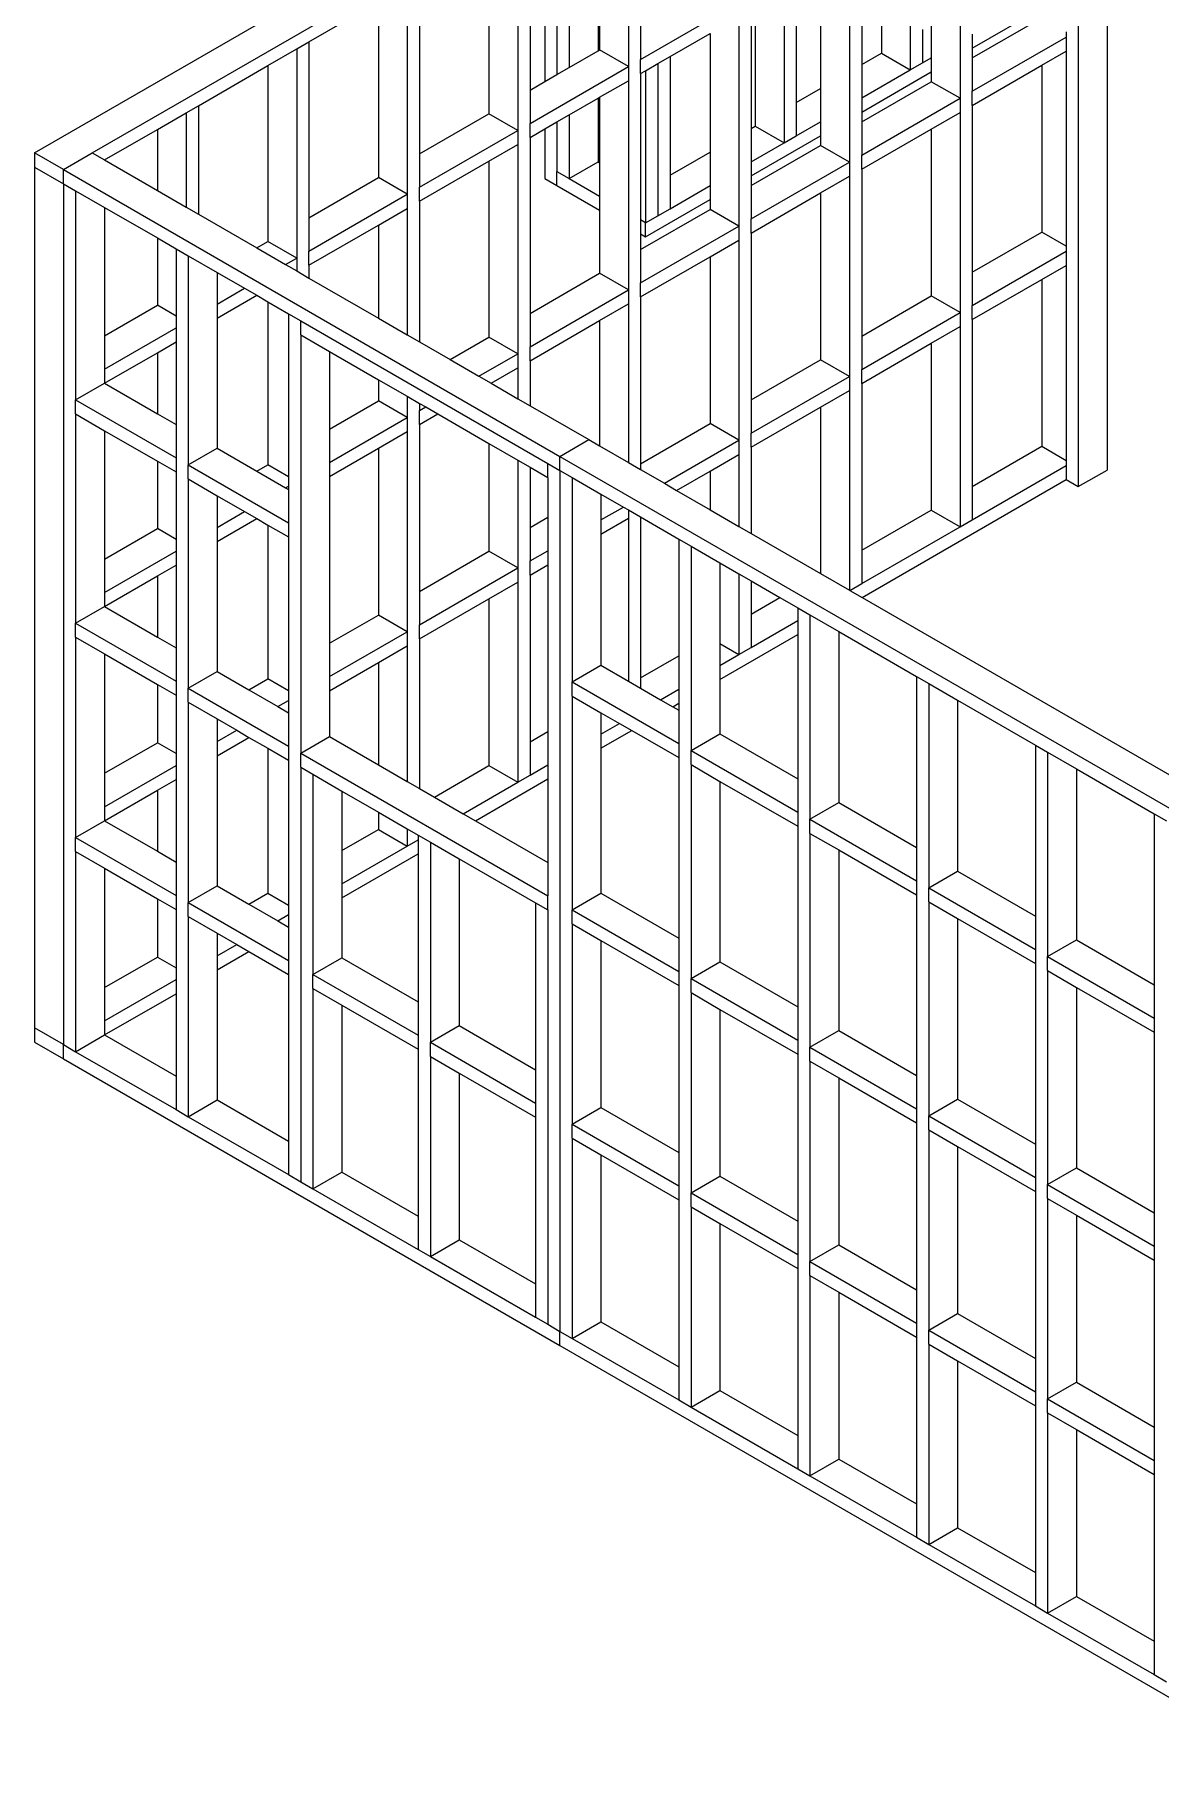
# Model space of a CAD drawing. Header units: millimetres. Extents: x 19458 to 19801, y 4351 to 4752.
# Drawn here: x 19600.685 to 19603.167, y 4518.735 to 4522.548 of the extents above; entities that cross this region are included whole.
import ezdxf

# ---------------------------------------------------------------- set-up
doc = ezdxf.new("R2010")
doc.units = ezdxf.units.MM

# ---------------------------------------------------------------- blocks, each defined once
blk = doc.blocks.new('ISO GENERAL')
at = {"color": 250}
for p, q in [((-5.029, -0.3246), (-2.882, 0.9149)), ((-2.8552, 0.8683), (-2.8552, -1.0602)), ((-3.8471, 0.3267), (-3.8471, -0.1344)), ((-4.0045, 0.2358), (-4.0045, -0.1518)), ((-3.1159, 0.2567), (-3.1159, -0.2043)), ((-4.0639, 0.2015), (-4.0639, -0.1861)), ((-4.0314, 0.2203), (-4.0314, -0.1673)), ((-3.2256, 0.1934), (-3.2256, -0.1417)), ((-4.0908, 0.186), (-4.0908, -0.2751)), ((-3.2893, 0.1566), (-3.2893, -0.105)), ((-4.1544, 0.1492), (-4.1544, -0.2384)), ((-3.3596, 0.116), (-3.3596, -0.345)), ((-3.3327, 0.1315), (-3.3327, -0.1301)), ((-3.4232, 0.0793), (-3.4232, -0.1823)), ((-2.7915, 0.0779), (-2.7915, -1.0235)), ((-4.3345, 0.0453), (-4.3345, -0.4158)), ((-4.3077, 0.0608), (-4.3077, -0.3268)), ((-3.9776, 0.06), (-3.9776, -0.1363)), ((-3.477, 0.0482), (-3.477, -0.2134)), ((-4.5514, -0.0799), (-4.3982, 0.0085)), ((-4.3982, 0.0085), (-4.3982, -0.3791)), ((-3.914, 0.0233), (-3.914, -0.0995)), ((-3.9107, 0.0214), (-3.9107, -0.0976)), ((-3.8202, -0.1189), (-3.6033, 0.0063)), ((-3.5039, 0.0327), (-3.5039, -0.3024)), ((-5.1562, -0.3246), (-4.6427, -0.0282)), ((-3.6033, -0.0247), (-3.6033, -0.4858)), ((-3.5765, -0.0092), (-3.5765, -0.2708)), ((-3.5675, -0.004), (-3.5675, -0.2656)), ((-3.089, -0.0939), (-2.9358, -0.0054)), ((-3.089, -0.1153), (-2.9358, -0.0269)), ((-3.8202, -0.0454), (-3.8202, -0.1189)), ((-3.7552, -0.1124), (-3.667, -0.0614)), ((-3.667, -0.0614), (-3.667, -0.323)), ((-3.1988, -0.0527), (-3.1988, -0.1262)), ((-3.1795, -0.0416), (-3.1795, -0.1151)), ((-3.089, -0.0628), (-3.089, -0.0939)), ((-3.089, -0.1888), (-2.882, -0.0693)), ((-2.882, -0.0579), (-2.882, -0.0693)), ((-2.882, -0.0693), (-2.882, -0.1003)), ((-4.6419, -0.1322), (-4.5783, -0.0955)), ((-4.5783, -0.0955), (-4.5514, -0.0799)), ((-4.5783, -0.0955), (-4.5783, -0.5565)), ((-4.5514, -0.0799), (-4.5514, -0.4675)), ((-3.9776, -0.1363), (-3.914, -0.0995)), ((-3.914, -0.0995), (-3.9107, -0.0976)), ((-3.8471, -0.1344), (-3.9107, -0.0976)), ((-3.7821, -0.1279), (-3.7552, -0.1124)), ((-3.7552, -0.1124), (-3.7552, -0.374)), ((-3.3327, -0.1301), (-3.2893, -0.105)), ((-3.2893, -0.105), (-3.2256, -0.1417)), ((-3.089, -0.0939), (-3.089, -0.1153)), ((-2.9358, -0.1314), (-2.882, -0.1003)), ((-2.882, -0.1003), (-2.882, -0.5301)), ((-4.7951, -0.2207), (-4.6419, -0.1322)), ((-4.6419, -0.1322), (-4.6419, -0.5198)), ((-4.0639, -0.2596), (-3.8471, -0.1344)), ((-4.0314, -0.1673), (-4.0045, -0.1518)), ((-4.0045, -0.1518), (-3.9776, -0.1363)), ((-3.8471, -0.1344), (-3.8471, -0.1654)), ((-3.8202, -0.1499), (-3.8202, -0.1189)), ((-3.8202, -0.1499), (-3.809, -0.1434)), ((-3.8202, -0.1499), (-3.8202, -0.472)), ((-3.809, -0.1434), (-3.7821, -0.1279)), ((-3.809, -0.1434), (-3.809, -0.4785)), ((-3.7821, -0.1279), (-3.7821, -0.463)), ((-3.3327, -0.1301), (-3.3327, -0.2035)), ((-3.3327, -0.2035), (-3.2256, -0.1417)), ((-3.3327, -0.2346), (-3.1795, -0.1461)), ((-3.2256, -0.1417), (-3.1988, -0.1262)), ((-3.1988, -0.1262), (-3.1795, -0.1151)), ((-3.1795, -0.1151), (-3.1795, -0.1461)), ((-3.1795, -0.1461), (-3.1795, -0.1676)), ((-3.089, -0.1153), (-3.089, -0.1888)), ((-3.089, -0.2198), (-2.9358, -0.1314)), ((-2.9358, -0.1314), (-2.9358, -0.499)), ((-4.0639, -0.1861), (-4.0314, -0.1673)), ((-4.0639, -0.1861), (-4.0639, -0.2596)), ((-3.9107, -0.2021), (-3.8471, -0.1654)), ((-3.8471, -0.1654), (-3.8471, -0.6265)), ((-3.477, -0.2134), (-3.4232, -0.1823)), ((-3.4232, -0.1823), (-3.4232, -0.2558)), ((-3.3327, -0.256), (-3.1795, -0.1676)), ((-3.1159, -0.2043), (-3.1795, -0.1676)), ((-3.089, -0.2198), (-3.089, -0.1888)), ((-4.822, -0.2362), (-4.7951, -0.2207)), ((-4.7951, -0.2207), (-4.7951, -0.4596)), ((-3.9776, -0.2408), (-3.914, -0.204)), ((-3.914, -0.204), (-3.9107, -0.2021)), ((-3.914, -0.204), (-3.914, -0.3444)), ((-3.9107, -0.2021), (-3.9107, -0.3463)), ((-3.477, -0.2134), (-3.477, -0.2868)), ((-3.3327, -0.2035), (-3.3327, -0.2346)), ((-3.3327, -0.3295), (-3.1159, -0.2043)), ((-3.1159, -0.2043), (-3.1159, -0.2354)), ((-3.089, -0.2198), (-3.089, -0.5875)), ((-4.8856, -0.2729), (-4.822, -0.2362)), ((-4.822, -0.2362), (-4.822, -0.4441)), ((-4.3077, -0.3268), (-4.1544, -0.2384)), ((-4.0908, -0.2751), (-4.1544, -0.2384)), ((-4.0639, -0.2906), (-4.0639, -0.2596)), ((-4.0314, -0.2718), (-4.0045, -0.2563)), ((-4.0045, -0.2563), (-3.9776, -0.2408)), ((-4.0045, -0.2563), (-4.0045, -0.3656)), ((-3.9776, -0.2408), (-3.9776, -0.3811)), ((-3.5765, -0.2708), (-3.5675, -0.2656)), ((-3.5675, -0.2656), (-3.5039, -0.3024)), ((-3.477, -0.2868), (-3.4232, -0.2558)), ((-3.4232, -0.2558), (-3.4232, -0.2868)), ((-3.3327, -0.2346), (-3.3327, -0.256)), ((-3.3327, -0.256), (-3.3327, -0.3295)), ((-3.1795, -0.2721), (-3.1159, -0.2354)), ((-3.1159, -0.2354), (-3.1159, -0.6765)), ((-5.0021, -0.3402), (-4.8856, -0.2729)), ((-4.8856, -0.2729), (-4.8856, -0.4074)), ((-4.3077, -0.4003), (-4.0908, -0.2751)), ((-4.0908, -0.2751), (-4.0908, -0.3061)), ((-4.0639, -0.2906), (-4.0314, -0.2718)), ((-4.0639, -0.2906), (-4.0639, -0.6782)), ((-4.0314, -0.2718), (-4.0314, -0.3811)), ((-3.5765, -0.2708), (-3.5765, -0.3443)), ((-3.5765, -0.3753), (-3.4232, -0.2868)), ((-3.5765, -0.3443), (-3.5039, -0.3024)), ((-3.5039, -0.3024), (-3.477, -0.2868)), ((-3.4232, -0.2868), (-3.4232, -0.3083)), ((-3.3327, -0.3606), (-3.1795, -0.2721)), ((-3.1795, -0.2721), (-3.1795, -0.6398)), ((-5.0926, -0.3614), (-5.1562, -0.3246)), ((-5.1562, -0.3246), (-5.1562, -0.3557)), ((-5.0926, -0.3614), (-5.029, -0.3246)), ((-5.029, -0.3246), (-5.0021, -0.3402)), ((-5.0021, -0.3402), (-4.8856, -0.4074)), ((-4.3077, -0.3268), (-4.3077, -0.4003)), ((-4.3077, -0.4313), (-4.1544, -0.3429)), ((-4.1544, -0.3429), (-4.0908, -0.3061)), ((-4.1544, -0.3429), (-4.1544, -0.7305)), ((-4.0908, -0.3061), (-4.0908, -0.7672)), ((-3.7552, -0.374), (-3.667, -0.323)), ((-3.667, -0.323), (-3.667, -0.3965)), ((-3.5765, -0.3968), (-3.4232, -0.3083)), ((-3.3596, -0.345), (-3.4232, -0.3083)), ((-3.3327, -0.3606), (-3.3327, -0.3295)), ((-5.1562, -0.3557), (-5.0926, -0.3924)), ((-5.1562, -0.3557), (-5.1562, -2.2532)), ((-5.0926, -0.3924), (-5.0926, -0.3614)), ((-5.0926, -0.3614), (-3.998, -0.9934)), ((-4.5514, -0.4675), (-4.3982, -0.3791)), ((-4.3345, -0.4158), (-4.3982, -0.3791)), ((-4.0314, -0.3811), (-4.0045, -0.3967)), ((-4.0045, -0.3656), (-3.9776, -0.3811)), ((-4.0045, -0.3967), (-4.0045, -0.3656)), ((-3.9776, -0.3811), (-3.914, -0.3444)), ((-3.9776, -0.3811), (-3.9107, -0.4198)), ((-3.914, -0.3444), (-3.9107, -0.3463)), ((-3.9107, -0.3463), (-3.9107, -0.4198)), ((-3.7552, -0.374), (-3.7552, -0.4475)), ((-3.5765, -0.3443), (-3.5765, -0.3753)), ((-3.5765, -0.4702), (-3.3596, -0.345)), ((-3.5765, -0.3753), (-3.5765, -0.3968)), ((-3.4232, -0.4128), (-3.3596, -0.3761)), ((-3.3596, -0.345), (-3.3596, -0.3761)), ((-3.3596, -0.3761), (-3.3596, -0.8172)), ((-3.3327, -0.3606), (-3.3327, -0.7282)), ((-5.0926, -0.3924), (-5.0926, -2.2899)), ((-5.0926, -0.3924), (-5.0657, -0.4079)), ((-5.0657, -0.4079), (-5.0657, -0.869)), ((-5.0657, -0.4079), (-5.0021, -0.4447)), ((-4.8856, -0.4074), (-4.822, -0.4441)), ((-4.5514, -0.541), (-4.3345, -0.4158)), ((-4.3345, -0.4158), (-4.3345, -0.4468)), ((-4.3077, -0.4313), (-4.3077, -0.4003)), ((-4.0045, -0.3967), (-3.9107, -0.4508)), ((-3.7552, -0.4475), (-3.667, -0.3965)), ((-3.667, -0.3965), (-3.667, -0.4275)), ((-3.5765, -0.3968), (-3.5765, -0.4702)), ((-3.5765, -0.5013), (-3.4232, -0.4128)), ((-3.4232, -0.4128), (-3.4232, -0.7805)), ((-5.0021, -0.4447), (-5.0021, -0.7277)), ((-5.0021, -0.4447), (-4.8856, -0.5119)), ((-4.822, -0.4441), (-4.7951, -0.4596)), ((-4.3982, -0.4836), (-4.3345, -0.4468)), ((-4.3345, -0.4468), (-4.3345, -0.7256)), ((-4.3077, -0.4313), (-4.3077, -0.7411)), ((-3.9107, -0.4198), (-3.9107, -0.4508)), ((-3.9107, -0.4508), (-3.9107, -0.5897)), ((-3.8202, -0.5375), (-3.667, -0.449)), ((-3.809, -0.5095), (-3.667, -0.4275)), ((-3.7821, -0.463), (-3.7552, -0.4475)), ((-3.667, -0.4275), (-3.667, -0.449)), ((-3.6033, -0.4858), (-3.667, -0.449)), ((-4.7951, -0.4596), (-4.6664, -0.534)), ((-4.5514, -0.4675), (-4.5514, -0.541)), ((-4.5514, -0.572), (-4.3982, -0.4836)), ((-4.3982, -0.4836), (-4.3982, -0.6888)), ((-3.809, -0.4785), (-3.8202, -0.472)), ((-3.8202, -0.472), (-3.8202, -0.5031)), ((-3.8202, -0.611), (-3.6033, -0.4858)), ((-3.809, -0.4785), (-3.7821, -0.463)), ((-3.809, -0.5095), (-3.809, -0.4785)), ((-3.6033, -0.4858), (-3.6033, -0.5168)), ((-3.5765, -0.5013), (-3.5765, -0.4702)), ((-4.8856, -0.5119), (-4.8856, -0.6605)), ((-4.8856, -0.5119), (-4.8444, -0.5357)), ((-4.6664, -0.534), (-4.6419, -0.5198)), ((-4.5783, -0.5565), (-4.6419, -0.5198)), ((-3.8202, -0.5031), (-3.809, -0.5095)), ((-3.8202, -0.5031), (-3.8202, -0.5375)), ((-3.667, -0.5535), (-3.6033, -0.5168)), ((-3.6033, -0.5168), (-3.6033, -0.9579)), ((-3.5765, -0.5013), (-3.5765, -0.8689)), ((-3.089, -0.5875), (-2.9358, -0.499)), ((-2.882, -0.5301), (-2.9358, -0.499)), ((-2.882, -0.5301), (-2.882, -0.5415)), ((-4.8444, -0.5357), (-4.8175, -0.5512)), ((-4.8444, -0.5357), (-4.8444, -0.6843)), ((-4.8175, -0.5512), (-4.8175, -1.0123)), ((-4.8175, -0.5512), (-4.7539, -0.588)), ((-4.6664, -0.534), (-4.6028, -0.5707)), ((-4.6028, -0.5707), (-4.5783, -0.5565)), ((-4.6028, -0.5707), (-4.5783, -0.5848)), ((-4.5783, -0.5565), (-4.5783, -0.5848)), ((-4.5514, -0.572), (-4.5514, -0.541)), ((-3.8202, -0.5375), (-3.8202, -0.611)), ((-3.8202, -0.642), (-3.667, -0.5535)), ((-3.667, -0.5535), (-3.667, -0.9212)), ((-3.089, -0.661), (-2.882, -0.5415)), ((-2.882, -0.5415), (-2.882, -0.5725)), ((-4.7539, -0.588), (-4.7539, -0.6579)), ((-4.7539, -0.588), (-4.6933, -0.6229)), ((-4.5783, -0.5848), (-4.5514, -0.6004)), ((-4.5514, -0.572), (-4.5514, -0.6004)), ((-4.5514, -0.6004), (-4.3982, -0.6888)), ((-4.0639, -0.6782), (-3.9107, -0.5897)), ((-3.8471, -0.6265), (-3.9107, -0.5897)), ((-3.089, -0.5875), (-3.089, -0.661)), ((-3.089, -0.692), (-2.9358, -0.6036)), ((-2.9358, -0.6036), (-2.882, -0.5725)), ((-2.9358, -0.6036), (-2.9358, -0.9712)), ((-2.882, -0.5725), (-2.882, -1.0023)), ((-4.7539, -0.6579), (-4.6933, -0.6229)), ((-4.7539, -0.689), (-4.6664, -0.6385)), ((-4.6933, -0.6229), (-4.6664, -0.6385)), ((-4.6664, -0.6385), (-4.6419, -0.6526)), ((-4.0639, -0.7517), (-3.8471, -0.6265)), ((-3.8471, -0.6265), (-3.8471, -0.6575)), ((-3.8202, -0.642), (-3.8202, -0.611)), ((-3.8202, -0.642), (-3.8202, -1.0097)), ((-3.3327, -0.7282), (-3.1795, -0.6398)), ((-3.1159, -0.6765), (-3.1795, -0.6398)), ((-5.0021, -0.7277), (-4.8856, -0.6605)), ((-4.8444, -0.6843), (-4.8856, -0.6605)), ((-4.8444, -0.6843), (-4.8444, -0.7102)), ((-4.7539, -0.6579), (-4.7539, -0.689)), ((-4.6419, -0.6526), (-4.6419, -1.0119)), ((-4.6419, -0.6526), (-4.5962, -0.679)), ((-4.5962, -0.679), (-4.5693, -0.6945)), ((-4.5962, -0.679), (-4.5962, -1.0383)), ((-4.0639, -0.6782), (-4.0639, -0.7517)), ((-3.9107, -0.6943), (-3.8471, -0.6575)), ((-3.8471, -0.6575), (-3.8471, -1.007)), ((-3.3327, -0.8017), (-3.1159, -0.6765)), ((-3.1159, -0.6765), (-3.1159, -0.7075)), ((-3.089, -0.692), (-3.089, -0.661)), ((-5.0021, -0.8012), (-4.8444, -0.7102)), ((-4.8444, -0.7102), (-4.8444, -0.7412)), ((-4.7539, -0.689), (-4.7539, -0.9756)), ((-4.5693, -0.6945), (-4.0249, -1.0089)), ((-4.5693, -0.7255), (-4.5693, -0.6945)), ((-4.3982, -0.6888), (-4.3345, -0.7256)), ((-4.0639, -0.7827), (-3.9107, -0.6943)), ((-3.9107, -0.6943), (-3.9107, -0.9703)), ((-3.1795, -0.7443), (-3.1159, -0.7075)), ((-3.1159, -0.7075), (-3.1159, -1.1487)), ((-3.089, -0.692), (-3.089, -1.0597)), ((-5.0021, -0.7277), (-5.0021, -0.8012)), ((-4.8856, -0.765), (-4.8444, -0.7412)), ((-4.8444, -0.7412), (-4.8444, -0.9233)), ((-4.5693, -0.7255), (-4.5693, -1.6477)), ((-4.5693, -0.7255), (-4.5057, -0.7623)), ((-4.5057, -0.7623), (-4.5057, -0.9333)), ((-4.5057, -0.7623), (-4.3982, -0.8244)), ((-4.3345, -0.7256), (-4.3077, -0.7411)), ((-4.3077, -0.7411), (-4.2402, -0.78)), ((-4.2402, -0.78), (-4.1544, -0.7305)), ((-4.0908, -0.7672), (-4.1544, -0.7305)), ((-4.0639, -0.7827), (-4.0639, -0.7517)), ((-3.3327, -0.7282), (-3.3327, -0.8017)), ((-3.3327, -0.8327), (-3.1795, -0.7443)), ((-3.1795, -0.7443), (-3.1795, -1.1119)), ((-5.0021, -0.8323), (-4.8856, -0.765)), ((-4.8856, -0.765), (-4.8856, -0.8995)), ((-4.2402, -0.78), (-4.1766, -0.8167)), ((-4.1766, -0.8167), (-4.0908, -0.7672)), ((-4.1497, -0.8323), (-4.0908, -0.7982)), ((-4.0908, -0.7672), (-4.0908, -0.7982)), ((-4.0908, -0.7982), (-4.0908, -0.8663)), ((-4.0639, -0.7827), (-4.0639, -0.8818)), ((-3.5765, -0.8689), (-3.4232, -0.7805)), ((-3.3596, -0.8172), (-3.4232, -0.7805)), ((-5.0657, -0.869), (-5.0021, -0.8323)), ((-5.0021, -0.8012), (-5.0021, -0.8323)), ((-5.0021, -0.8323), (-4.8856, -0.8995)), ((-4.3982, -0.8244), (-4.3982, -0.8712)), ((-4.3982, -0.8244), (-4.3345, -0.8611)), ((-4.1766, -0.8167), (-4.1497, -0.8323)), ((-4.1497, -0.8323), (-4.0908, -0.8663)), ((-3.5765, -0.9424), (-3.3596, -0.8172)), ((-3.3596, -0.8172), (-3.3596, -0.8483)), ((-3.3327, -0.8327), (-3.3327, -0.8017)), ((-3.3327, -0.8327), (-3.3327, -1.2004)), ((-5.0657, -0.9), (-5.0657, -0.869)), ((-5.0657, -0.869), (-4.8444, -0.9968)), ((-4.5057, -0.9333), (-4.3982, -0.8712)), ((-4.3345, -0.9079), (-4.3982, -0.8712)), ((-4.3345, -0.8611), (-4.3345, -0.9079)), ((-4.3345, -0.8611), (-4.3077, -0.8766)), ((-4.3077, -0.8766), (-4.3077, -0.8924)), ((-4.3077, -0.8766), (-4.294, -0.8845)), ((-4.0908, -0.8663), (-4.0639, -0.8818)), ((-3.5765, -0.8689), (-3.5765, -0.9424)), ((-3.4232, -0.885), (-3.3596, -0.8483)), ((-3.3596, -0.8483), (-3.3596, -1.2884)), ((-5.0657, -0.9), (-5.0021, -0.9368)), ((-5.0657, -0.9), (-5.0657, -1.3611)), ((-4.8856, -0.8995), (-4.8444, -0.9233)), ((-4.5057, -1.0067), (-4.3345, -0.9079)), ((-4.3345, -0.9079), (-4.3345, -0.9389)), ((-4.3077, -0.8924), (-4.294, -0.8845)), ((-4.3077, -0.9234), (-4.3077, -0.8924)), ((-4.3077, -0.9234), (-4.2671, -0.9)), ((-4.294, -0.8845), (-4.2671, -0.9)), ((-4.2671, -0.9), (-4.1544, -0.9651)), ((-4.0639, -0.8818), (-3.9343, -0.9566)), ((-3.5765, -0.9735), (-3.4232, -0.885)), ((-3.4232, -0.885), (-3.4232, -1.2517)), ((-5.0021, -0.9368), (-5.0021, -1.2198)), ((-5.0021, -0.9368), (-4.8856, -1.004)), ((-4.8444, -0.9233), (-4.8444, -0.9968)), ((-4.5057, -0.9333), (-4.5057, -1.0067)), ((-4.3982, -0.9757), (-4.3345, -0.9389)), ((-4.3345, -0.9389), (-4.3345, -1.3801)), ((-4.3077, -0.9234), (-4.3077, -1.2911)), ((-3.8202, -1.0097), (-3.667, -0.9212)), ((-3.6033, -0.9579), (-3.667, -0.9212)), ((-3.5765, -0.9735), (-3.5765, -0.9424)), ((-4.8175, -1.0123), (-4.7539, -0.9756)), ((-4.7539, -0.9756), (-4.6664, -1.0261)), ((-4.5057, -1.0378), (-4.3982, -0.9757)), ((-4.3982, -0.9757), (-4.3982, -1.3434)), ((-4.1544, -0.9651), (-4.1544, -1.2026)), ((-4.1544, -0.9651), (-4.0908, -1.0018)), ((-3.998, -0.9934), (-3.9343, -0.9566)), ((-3.9343, -0.9566), (-3.9107, -0.9703)), ((-3.9107, -0.9703), (-3.8471, -1.007)), ((-3.7677, -1.0528), (-3.6033, -0.9579)), ((-3.667, -1.0257), (-3.6033, -0.989)), ((-3.6033, -0.9579), (-3.6033, -0.989)), ((-3.6033, -0.989), (-3.6033, -1.1477)), ((-3.5765, -0.9735), (-3.5765, -1.1632)), ((-3.089, -1.0597), (-2.9358, -0.9712)), ((-2.9358, -0.9712), (-2.882, -1.0023)), ((-4.8856, -1.004), (-4.8856, -1.1526)), ((-4.8856, -1.004), (-4.8444, -1.0278)), ((-4.8444, -0.9968), (-4.8444, -1.0278)), ((-4.8444, -1.0278), (-4.8444, -1.1764)), ((-4.8175, -1.0433), (-4.8175, -1.0123)), ((-4.8175, -1.0123), (-4.5962, -1.1401)), ((-4.6664, -1.0261), (-4.6419, -1.0119)), ((-4.6664, -1.0261), (-4.6028, -1.0628)), ((-4.5962, -1.0383), (-4.6419, -1.0119)), ((-4.5057, -1.0067), (-4.5057, -1.0378)), ((-4.0908, -1.0018), (-4.0639, -1.0173)), ((-4.0908, -1.0018), (-4.0908, -1.2394)), ((-4.0639, -1.0173), (-4.0249, -1.0399)), ((-4.0639, -1.0173), (-4.0639, -1.1504)), ((-4.0249, -1.0089), (-3.998, -1.0244)), ((-4.0249, -1.0399), (-4.0249, -1.0089)), ((-3.998, -1.0244), (-3.998, -0.9934)), ((-3.998, -0.9934), (-2.3985, -1.9168)), ((-3.998, -1.0244), (-3.998, -2.9219)), ((-3.998, -1.0244), (-3.9711, -1.0399)), ((-3.8471, -1.007), (-3.8202, -1.0225)), ((-3.8202, -1.0097), (-3.8202, -1.0225)), ((-3.8202, -1.0225), (-3.7677, -1.0528)), ((-3.7408, -1.0683), (-3.667, -1.0257)), ((-3.667, -1.0257), (-3.667, -1.111)), ((-3.089, -1.1332), (-2.882, -1.0137)), ((-2.882, -1.0023), (-2.882, -1.0137)), ((-2.882, -1.0137), (-2.882, -1.0447)), ((-2.8552, -1.0602), (-2.7915, -1.0235)), ((-4.8175, -1.0433), (-4.7539, -1.0801)), ((-4.8175, -1.0433), (-4.8175, -1.5044)), ((-4.6028, -1.0628), (-4.5962, -1.059)), ((-4.6028, -1.0628), (-4.5962, -1.0666)), ((-4.5962, -1.0383), (-4.5962, -1.059)), ((-4.5962, -1.059), (-4.5962, -1.0666)), ((-4.5962, -1.0666), (-4.5962, -1.1401)), ((-4.5057, -1.0378), (-4.5057, -1.4054)), ((-4.0249, -1.0399), (-4.0249, -1.1278)), ((-3.9711, -1.0399), (-3.9075, -1.0766)), ((-3.9711, -1.0399), (-3.9711, -1.4906)), ((-3.7677, -1.0528), (-3.7408, -1.0683)), ((-3.3319, -1.3044), (-2.882, -1.0447)), ((-3.089, -1.0597), (-3.089, -1.1332)), ((-2.882, -1.0447), (-2.8552, -1.0602)), ((-4.7539, -1.0801), (-4.7539, -1.15)), ((-4.7539, -1.0801), (-4.6933, -1.1151)), ((-3.9075, -1.0766), (-3.9075, -1.1335)), ((-3.9075, -1.0766), (-3.8582, -1.1051)), ((-3.9075, -1.1335), (-3.8582, -1.1051)), ((-3.8582, -1.1051), (-3.8471, -1.1115)), ((-3.7408, -1.0683), (-3.667, -1.111)), ((-4.7539, -1.15), (-4.6933, -1.1151)), ((-4.7539, -1.1811), (-4.6664, -1.1306)), ((-4.6933, -1.1151), (-4.6664, -1.1306)), ((-4.6664, -1.1306), (-4.6419, -1.1447)), ((-4.5962, -1.1401), (-4.5962, -1.1711)), ((-4.0639, -1.1504), (-4.0249, -1.1278)), ((-4.0249, -1.1278), (-4.0249, -1.2013)), ((-3.9075, -1.1646), (-3.8471, -1.1297)), ((-3.9075, -1.1335), (-3.9075, -1.1646)), ((-3.8471, -1.1115), (-3.8471, -1.1297)), ((-3.8471, -1.1115), (-3.8202, -1.127)), ((-3.8471, -1.1297), (-3.8471, -1.4887)), ((-3.8202, -1.127), (-3.8202, -1.4818)), ((-3.8202, -1.127), (-3.7359, -1.1757)), ((-3.667, -1.111), (-3.6033, -1.1477)), ((-3.3327, -1.2004), (-3.1795, -1.1119)), ((-3.1795, -1.1119), (-3.1159, -1.1487)), ((-3.1159, -1.1487), (-3.089, -1.1332)), ((-5.0021, -1.2198), (-4.8856, -1.1526)), ((-4.8444, -1.1764), (-4.8856, -1.1526)), ((-4.8444, -1.1764), (-4.8444, -1.2023)), ((-4.7539, -1.15), (-4.7539, -1.1811)), ((-4.7539, -1.1811), (-4.7539, -1.4677)), ((-4.6419, -1.1447), (-4.6419, -1.4841)), ((-4.6419, -1.1447), (-4.5962, -1.1711)), ((-4.5962, -1.1711), (-4.5962, -1.5105)), ((-4.0639, -1.1504), (-4.0639, -1.2239)), ((-3.9075, -1.1646), (-3.9075, -1.4539)), ((-3.7359, -1.1757), (-3.709, -1.1912)), ((-3.7359, -1.1757), (-3.7359, -1.4332)), ((-3.6033, -1.1477), (-3.5765, -1.1632)), ((-3.5765, -1.1632), (-3.4232, -1.2517)), ((-3.3327, -1.2739), (-3.1159, -1.1487)), ((-5.0021, -1.2933), (-4.8444, -1.2023)), ((-5.0021, -1.2198), (-5.0021, -1.2933)), ((-4.8444, -1.2023), (-4.8444, -1.2333)), ((-4.3077, -1.2911), (-4.1544, -1.2026)), ((-4.0908, -1.2394), (-4.1544, -1.2026)), ((-4.0639, -1.2239), (-4.0249, -1.2013)), ((-4.0249, -1.2013), (-4.0249, -1.2323)), ((-3.709, -1.1912), (-3.6454, -1.228)), ((-3.709, -1.1912), (-3.709, -1.6419)), ((-3.3327, -1.2004), (-3.3327, -1.2739)), ((-5.0021, -1.3244), (-4.8856, -1.2571)), ((-4.8856, -1.2571), (-4.8444, -1.2333)), ((-4.8856, -1.2571), (-4.8856, -1.3916)), ((-4.8444, -1.2333), (-4.8444, -1.4154)), ((-4.3077, -1.3646), (-4.0908, -1.2394)), ((-4.0908, -1.2394), (-4.0908, -1.2704)), ((-4.0639, -1.2549), (-4.0639, -1.2239)), ((-4.0639, -1.2549), (-4.0249, -1.2323)), ((-4.0639, -1.2549), (-4.0639, -1.6226)), ((-4.0249, -1.2323), (-4.0249, -1.6)), ((-3.6454, -1.228), (-3.6454, -1.4058)), ((-3.6454, -1.228), (-3.6033, -1.2522)), ((-3.6033, -1.2522), (-3.6033, -1.4301)), ((-3.6033, -1.2522), (-3.5765, -1.2677)), ((-3.4232, -1.2517), (-3.3596, -1.2884)), ((-5.0021, -1.2933), (-5.0021, -1.3244)), ((-4.3077, -1.2911), (-4.3077, -1.3646)), ((-4.1544, -1.3071), (-4.0908, -1.2704)), ((-4.0908, -1.2704), (-4.0908, -1.7116)), ((-3.5765, -1.2677), (-3.5765, -1.3411)), ((-3.5765, -1.2677), (-3.5129, -1.3044)), ((-3.3596, -1.2884), (-3.3588, -1.2889)), ((-3.3588, -1.2889), (-3.3327, -1.2739)), ((-3.3588, -1.2889), (-3.3319, -1.3044)), ((-5.0657, -1.3611), (-5.0021, -1.3244)), ((-5.0021, -1.3244), (-4.8856, -1.3916)), ((-4.3077, -1.3956), (-4.1544, -1.3071)), ((-4.1544, -1.3071), (-4.1544, -1.6748)), ((-3.5765, -1.3411), (-3.5129, -1.3044)), ((-3.5129, -1.3044), (-3.4738, -1.327)), ((-3.4738, -1.327), (-3.4469, -1.3425)), ((-3.4738, -1.327), (-3.4738, -1.3553)), ((-3.3319, -1.3044), (-2.3349, -1.8801)), ((-5.0657, -1.3921), (-5.0657, -1.3611)), ((-5.0657, -1.3611), (-4.8444, -1.4889)), ((-4.5057, -1.4054), (-4.3982, -1.3434)), ((-4.3345, -1.3801), (-4.3982, -1.3434)), ((-4.3077, -1.3956), (-4.3077, -1.3646)), ((-3.5765, -1.3411), (-3.5765, -1.4146)), ((-3.5765, -1.4146), (-3.4738, -1.3553)), ((-3.4738, -1.3553), (-3.4738, -1.3864)), ((-3.4469, -1.3425), (-3.4469, -1.7932)), ((-3.4469, -1.3425), (-3.3833, -1.3793)), ((-5.0657, -1.3921), (-5.0021, -1.4289)), ((-5.0657, -1.3921), (-5.0657, -1.8333)), ((-4.8856, -1.3916), (-4.8444, -1.4154)), ((-4.5057, -1.4789), (-4.3345, -1.3801)), ((-4.5057, -1.4054), (-4.5057, -1.4789)), ((-4.3345, -1.3801), (-4.3345, -1.4111)), ((-4.3077, -1.3956), (-4.3077, -1.7253)), ((-3.6454, -1.4854), (-3.4738, -1.3864)), ((-3.6454, -1.4058), (-3.6033, -1.4301)), ((-3.6454, -1.4058), (-3.6454, -1.4544)), ((-3.4738, -1.3864), (-3.4738, -1.7042)), ((-3.3833, -1.3793), (-3.3833, -1.7565)), ((-3.3833, -1.3793), (-3.2117, -1.4784)), ((-5.0021, -1.4289), (-5.0021, -1.692)), ((-5.0021, -1.4289), (-4.8856, -1.4961)), ((-4.8444, -1.4154), (-4.8444, -1.4889)), ((-4.5057, -1.5099), (-4.3982, -1.4479)), ((-4.3982, -1.4479), (-4.3345, -1.4111)), ((-4.3982, -1.4479), (-4.3982, -1.673)), ((-4.3345, -1.4111), (-4.3345, -1.7098)), ((-3.8202, -1.4818), (-3.7359, -1.4332)), ((-3.7359, -1.4332), (-3.7359, -1.5067)), ((-3.6454, -1.4544), (-3.6033, -1.4301)), ((-3.6033, -1.4301), (-3.5765, -1.4146)), ((-4.8175, -1.5044), (-4.7539, -1.4677)), ((-4.7539, -1.4677), (-4.6837, -1.5082)), ((-4.6837, -1.5082), (-4.6419, -1.4841)), ((-4.5962, -1.5105), (-4.6419, -1.4841)), ((-4.5057, -1.4789), (-4.5057, -1.5099)), ((-3.9711, -1.4906), (-3.9075, -1.4539)), ((-3.9075, -1.4539), (-3.8471, -1.4887)), ((-3.8202, -1.4818), (-3.8202, -1.5043)), ((-3.6454, -1.4544), (-3.6454, -1.4854)), ((-3.6454, -1.4854), (-3.6454, -1.6052)), ((-3.2117, -1.4784), (-3.1848, -1.4939)), ((-3.2117, -1.4784), (-3.2117, -1.8556)), ((-4.8856, -1.4961), (-4.8856, -1.6248)), ((-4.8856, -1.4961), (-4.8444, -1.5199)), ((-4.8444, -1.4889), (-4.8444, -1.5199)), ((-4.8444, -1.5199), (-4.8444, -1.6486)), ((-4.8175, -1.5354), (-4.8175, -1.5044)), ((-4.8175, -1.5044), (-4.5962, -1.6322)), ((-4.6837, -1.5082), (-4.62, -1.5449)), ((-4.5962, -1.5105), (-4.5962, -1.5312)), ((-4.5057, -1.5099), (-4.5057, -1.6109)), ((-3.9711, -1.4906), (-3.7359, -1.6264)), ((-3.9711, -1.5216), (-3.9711, -1.4906)), ((-3.9711, -1.5216), (-3.9075, -1.5584)), ((-3.9711, -1.5216), (-3.9711, -1.9931)), ((-3.8471, -1.4887), (-3.8202, -1.5043)), ((-3.8202, -1.5043), (-3.776, -1.5298)), ((-3.776, -1.5298), (-3.7359, -1.5067)), ((-3.7359, -1.5067), (-3.7359, -1.5377)), ((-3.1848, -1.4939), (-3.1848, -1.9446)), ((-3.1848, -1.4939), (-3.1212, -1.5306)), ((-4.8175, -1.5354), (-4.7539, -1.5722)), ((-4.8175, -1.5354), (-4.8175, -1.9766)), ((-4.62, -1.5449), (-4.5962, -1.5312)), ((-4.62, -1.5449), (-4.5962, -1.5587)), ((-4.5962, -1.5312), (-4.5962, -1.5587)), ((-4.5962, -1.5587), (-4.5962, -1.6322)), ((-3.9075, -1.5584), (-3.9075, -1.6057)), ((-3.9075, -1.5584), (-3.8665, -1.582)), ((-3.776, -1.5298), (-3.7491, -1.5453)), ((-3.7491, -1.5453), (-3.7359, -1.5377)), ((-3.7491, -1.5453), (-3.7359, -1.5529)), ((-3.7359, -1.5377), (-3.7359, -1.5529)), ((-3.7359, -1.5529), (-3.7359, -1.6264)), ((-3.1212, -1.5306), (-3.1212, -1.9078)), ((-3.1212, -1.5306), (-2.9496, -1.6297)), ((-4.7539, -1.5722), (-4.7539, -1.6222)), ((-4.7539, -1.5722), (-4.7105, -1.5972)), ((-4.7539, -1.6222), (-4.7105, -1.5972)), ((-4.7105, -1.5972), (-4.6837, -1.6127)), ((-4.0639, -1.6226), (-4.0249, -1.6)), ((-4.0249, -1.6), (-4.0249, -1.6735)), ((-3.9075, -1.6057), (-3.8665, -1.582)), ((-3.9075, -1.6368), (-3.8396, -1.5976)), ((-3.8665, -1.582), (-3.8396, -1.5976)), ((-3.8396, -1.5976), (-3.7359, -1.6574)), ((-5.0021, -1.692), (-4.8856, -1.6248)), ((-4.8444, -1.6486), (-4.8856, -1.6248)), ((-4.7539, -1.6532), (-4.6837, -1.6127)), ((-4.7539, -1.6222), (-4.7539, -1.6532)), ((-4.6837, -1.6127), (-4.6419, -1.6368)), ((-4.6419, -1.6368), (-4.6419, -1.9563)), ((-4.6419, -1.6368), (-4.5962, -1.6632)), ((-4.5962, -1.6322), (-4.5962, -1.6632)), ((-4.5693, -1.6477), (-4.5057, -1.6109)), ((-4.5057, -1.6109), (-4.3982, -1.673)), ((-4.0639, -1.6226), (-4.0639, -1.696)), ((-3.9075, -1.6057), (-3.9075, -1.6368)), ((-3.9075, -1.6368), (-3.9075, -1.9563)), ((-3.7359, -1.6264), (-3.7359, -1.6574)), ((-3.709, -1.6419), (-3.6454, -1.6052)), ((-3.6454, -1.6052), (-3.4738, -1.7042)), ((-2.9496, -1.6297), (-2.9227, -1.6452)), ((-2.9496, -1.6297), (-2.9496, -2.0069)), ((-5.0021, -1.7655), (-4.8444, -1.6745)), ((-4.8444, -1.6486), (-4.8444, -1.6745)), ((-4.8444, -1.6745), (-4.8444, -1.7055)), ((-4.7539, -1.6532), (-4.7539, -1.9398)), ((-4.5962, -1.6632), (-4.5962, -1.9826)), ((-4.5693, -1.6477), (-4.0249, -1.962)), ((-4.5693, -1.6787), (-4.5693, -1.6477)), ((-4.3982, -1.673), (-4.3345, -1.7098)), ((-4.2748, -1.7443), (-4.1544, -1.6748)), ((-4.1544, -1.6748), (-4.0908, -1.7116)), ((-4.0639, -1.696), (-4.0249, -1.6735)), ((-4.0249, -1.6735), (-4.0249, -1.7045)), ((-3.7359, -1.6574), (-3.7359, -2.0554)), ((-3.709, -1.6419), (-3.4738, -1.7777)), ((-3.709, -1.6729), (-3.709, -1.6419)), ((-3.709, -1.6729), (-3.6454, -1.7097)), ((-3.709, -1.6729), (-3.709, -2.1444)), ((-2.9227, -1.6452), (-2.9227, -2.0959)), ((-2.9227, -1.6452), (-2.8591, -1.6819)), ((-5.0021, -1.692), (-5.0021, -1.7655)), ((-4.8856, -1.7293), (-4.8444, -1.7055)), ((-4.8444, -1.7055), (-4.8444, -1.8876)), ((-4.5693, -1.6787), (-4.5425, -1.6942)), ((-4.5693, -1.6787), (-4.5693, -2.5921)), ((-4.5425, -1.6942), (-4.5425, -2.1354)), ((-4.5425, -1.6942), (-4.4788, -1.731)), ((-4.3345, -1.7098), (-4.3077, -1.7253)), ((-4.2111, -1.781), (-4.0908, -1.7116)), ((-4.1842, -1.7965), (-4.0249, -1.7045)), ((-4.0908, -1.7116), (-4.0639, -1.696)), ((-4.0249, -1.7045), (-4.0249, -1.8886)), ((-3.6454, -1.7097), (-3.6454, -2.1077)), ((-3.6454, -1.7097), (-3.4738, -1.8088)), ((-3.4738, -1.7042), (-3.4738, -1.7777)), ((-2.8591, -1.6819), (-2.8591, -2.0592)), ((-2.8591, -1.6819), (-2.6875, -1.781)), ((-5.0021, -1.7965), (-4.8856, -1.7293)), ((-4.8856, -1.7293), (-4.8856, -1.8638)), ((-4.4788, -1.731), (-4.4788, -1.8621)), ((-4.4788, -1.731), (-4.3982, -1.7775)), ((-4.3077, -1.7253), (-4.2748, -1.7443)), ((-4.2748, -1.7443), (-4.2111, -1.781)), ((-5.0021, -1.7655), (-5.0021, -1.7965)), ((-4.3982, -1.7775), (-4.3982, -1.8155)), ((-4.3982, -1.7775), (-4.3345, -1.8143)), ((-4.2111, -1.781), (-4.1842, -1.7965)), ((-3.4738, -1.7777), (-3.4738, -1.8088)), ((-3.4469, -1.7932), (-3.3833, -1.7565)), ((-3.3833, -1.7565), (-3.2117, -1.8556)), ((-2.6875, -1.781), (-2.6606, -1.7965)), ((-2.6875, -1.781), (-2.6875, -2.1582)), ((-5.0657, -1.8333), (-5.0021, -1.7965)), ((-5.0021, -1.7965), (-4.8856, -1.8638)), ((-4.4788, -1.8621), (-4.3982, -1.8155)), ((-4.3982, -1.8155), (-4.3345, -1.8523)), ((-4.3345, -1.8143), (-4.3345, -1.8523)), ((-4.3345, -1.8143), (-4.3105, -1.8281)), ((-4.3105, -1.8281), (-4.2837, -1.8437)), ((-4.3105, -1.8281), (-4.3105, -1.8384)), ((-4.1842, -1.7965), (-4.0249, -1.8886)), ((-3.4738, -1.8088), (-3.4738, -2.2067)), ((-3.4469, -1.7932), (-3.2117, -1.9291)), ((-3.4469, -1.8243), (-3.4469, -1.7932)), ((-3.4469, -1.8243), (-3.3833, -1.861)), ((-3.4469, -1.8243), (-3.4469, -2.2957)), ((-5.0657, -1.8643), (-5.0657, -1.8333)), ((-5.0657, -1.8333), (-4.8444, -1.9611)), ((-5.0657, -1.8643), (-5.0021, -1.9011)), ((-5.0657, -1.8643), (-5.0657, -2.3055)), ((-4.8856, -1.8638), (-4.8444, -1.8876)), ((-4.4788, -1.9356), (-4.3345, -1.8523)), ((-4.4788, -1.8621), (-4.4788, -1.9356)), ((-4.3345, -1.8523), (-4.3105, -1.8384)), ((-4.3105, -1.8384), (-4.3105, -1.8695)), ((-4.2837, -1.8437), (-4.2837, -2.2848)), ((-4.2837, -1.8437), (-4.22, -1.8804)), ((-3.3833, -1.861), (-3.3833, -2.259)), ((-3.3833, -1.861), (-3.2117, -1.9601)), ((-3.2117, -1.8556), (-3.2117, -1.9291)), ((-5.0021, -1.9011), (-5.0021, -2.1642)), ((-5.0021, -1.9011), (-4.8856, -1.9683)), ((-4.8444, -1.8876), (-4.8444, -1.9611)), ((-4.4788, -1.9666), (-4.3105, -1.8695)), ((-4.3105, -1.8695), (-4.3105, -2.1958)), ((-4.22, -1.8804), (-4.22, -2.2481)), ((-4.22, -1.8804), (-4.0517, -1.9776)), ((-4.0249, -1.8886), (-4.0249, -1.962)), ((-4.8175, -1.9766), (-4.7539, -1.9398)), ((-4.7539, -1.9398), (-4.6837, -1.9804)), ((-4.4788, -1.9356), (-4.4788, -1.9666)), ((-3.2117, -1.9291), (-3.2117, -1.9601)), ((-3.1848, -1.9446), (-3.1212, -1.9078)), ((-3.1212, -1.9078), (-2.9496, -2.0069)), ((-4.8856, -1.9683), (-4.8856, -2.097)), ((-4.8856, -1.9683), (-4.8444, -1.9921)), ((-4.8444, -1.9611), (-4.8444, -1.9921)), ((-4.8175, -2.0076), (-4.8175, -1.9766)), ((-4.8175, -1.9766), (-4.5962, -2.1044)), ((-4.6837, -1.9804), (-4.6419, -1.9563)), ((-4.6837, -1.9804), (-4.62, -2.0171)), ((-4.6419, -1.9563), (-4.5962, -1.9826)), ((-4.4788, -1.9666), (-4.4788, -2.0986)), ((-4.0517, -1.9776), (-4.0249, -1.9931)), ((-4.0517, -1.9776), (-4.0517, -2.3452)), ((-4.0249, -1.9931), (-4.0249, -1.962)), ((-3.9711, -1.9931), (-3.9075, -1.9563)), ((-3.9075, -1.9563), (-3.7359, -2.0554)), ((-3.2117, -1.9601), (-3.2117, -2.358)), ((-3.1848, -1.9446), (-2.9496, -2.0804)), ((-3.1848, -1.9756), (-3.1848, -1.9446)), ((-3.1848, -1.9756), (-3.1212, -2.0123)), ((-3.1848, -1.9756), (-3.1848, -2.447)), ((-4.8444, -1.9921), (-4.8444, -2.1208)), ((-4.8175, -2.0076), (-4.7539, -2.0443)), ((-4.8175, -2.0076), (-4.8175, -2.4488)), ((-4.62, -2.0171), (-4.5962, -2.0034)), ((-4.62, -2.0171), (-4.5962, -2.0309)), ((-4.5962, -1.9826), (-4.5962, -2.0034)), ((-4.5962, -2.0034), (-4.5962, -2.0309)), ((-4.0249, -1.9931), (-4.0249, -2.9064)), ((-3.9711, -1.9931), (-3.7359, -2.1289)), ((-3.9711, -2.0241), (-3.9711, -1.9931)), ((-3.1212, -2.0123), (-3.1212, -2.4103)), ((-3.1212, -2.0123), (-2.9496, -2.1114)), ((-2.9496, -2.0069), (-2.9496, -2.0804)), ((-4.7539, -2.0443), (-4.7539, -2.0944)), ((-4.7539, -2.0443), (-4.7105, -2.0694)), ((-4.5962, -2.0309), (-4.5962, -2.1044)), ((-3.9711, -2.0241), (-3.9075, -2.0608)), ((-3.9711, -2.0241), (-3.9711, -2.4653)), ((-3.7359, -2.0554), (-3.7359, -2.1289)), ((-4.7539, -2.0944), (-4.7105, -2.0694)), ((-4.7539, -2.1254), (-4.6837, -2.0849)), ((-4.7539, -2.0944), (-4.7539, -2.1254)), ((-4.7105, -2.0694), (-4.6837, -2.0849)), ((-4.6837, -2.0849), (-4.5962, -2.1354)), ((-3.9075, -2.0608), (-3.9075, -2.4285)), ((-3.9075, -2.0608), (-3.7359, -2.1599)), ((-2.9496, -2.0804), (-2.9496, -2.1114)), ((-2.9227, -2.0959), (-2.8591, -2.0592)), ((-2.9227, -2.0959), (-2.6875, -2.2317)), ((-2.9227, -2.1269), (-2.9227, -2.0959)), ((-2.8591, -2.0592), (-2.6875, -2.1582)), ((-5.0021, -2.1642), (-4.8856, -2.097)), ((-4.8856, -2.097), (-4.8444, -2.1208)), ((-4.8444, -2.1208), (-4.8444, -2.1467)), ((-4.7539, -2.1254), (-4.7539, -2.412)), ((-4.5962, -2.1044), (-4.5962, -2.1354)), ((-4.5425, -2.1354), (-4.4788, -2.0986)), ((-4.4788, -2.0986), (-4.3105, -2.1958)), ((-3.7359, -2.1289), (-3.7359, -2.1599)), ((-3.709, -2.1444), (-3.6454, -2.1077)), ((-3.6454, -2.1077), (-3.4738, -2.2067)), ((-2.9496, -2.1114), (-2.9496, -2.5094)), ((-2.9227, -2.1269), (-2.8591, -2.1637)), ((-2.9227, -2.1269), (-2.9227, -2.5984)), ((-5.0021, -2.2377), (-4.8444, -2.1467)), ((-5.0021, -2.1642), (-5.0021, -2.2377)), ((-4.8444, -2.1467), (-4.8444, -2.1777)), ((-4.5962, -2.1354), (-4.5962, -2.5031)), ((-4.5425, -2.1354), (-4.3105, -2.2693)), ((-4.5425, -2.1664), (-4.5425, -2.1354)), ((-4.5425, -2.1664), (-4.4788, -2.2032)), ((-4.5425, -2.1664), (-4.5425, -2.6076)), ((-3.7359, -2.1599), (-3.7359, -2.5276)), ((-3.709, -2.1444), (-3.4738, -2.2802)), ((-3.709, -2.1754), (-3.709, -2.1444)), ((-2.8591, -2.1637), (-2.8591, -2.5616)), ((-2.8591, -2.1637), (-2.6875, -2.2627)), ((-2.6875, -2.1582), (-2.6875, -2.2317)), ((-5.0021, -2.2687), (-4.8444, -2.1777)), ((-4.8444, -2.1777), (-4.8444, -2.3598)), ((-4.4788, -2.2032), (-4.4788, -2.5708)), ((-4.4788, -2.2032), (-4.3105, -2.3003)), ((-4.3105, -2.1958), (-4.3105, -2.2693)), ((-3.709, -2.1754), (-3.6454, -2.2122)), ((-3.709, -2.1754), (-3.709, -2.6166)), ((-3.4738, -2.2067), (-3.4738, -2.2802)), ((-5.0021, -2.2377), (-5.0021, -2.2687)), ((-4.2837, -2.2848), (-4.22, -2.2481)), ((-4.22, -2.2481), (-4.0517, -2.3452)), ((-3.6454, -2.2122), (-3.6454, -2.5798)), ((-3.6454, -2.2122), (-3.4738, -2.3112)), ((-2.6875, -2.2317), (-2.6875, -2.2627)), ((-5.0926, -2.2899), (-5.1562, -2.2532)), ((-5.1562, -2.2532), (-5.1562, -2.2842)), ((-5.1562, -2.2842), (-5.0926, -2.321)), ((-5.0657, -2.3055), (-5.0021, -2.2687)), ((-5.0021, -2.2687), (-4.8444, -2.3598)), ((-4.3105, -2.2693), (-4.3105, -2.3003)), ((-4.2837, -2.2848), (-4.0517, -2.4187)), ((-4.2837, -2.3158), (-4.2837, -2.2848)), ((-3.4738, -2.2802), (-3.4738, -2.3112)), ((-3.4469, -2.2957), (-3.3833, -2.259)), ((-3.3833, -2.259), (-3.2117, -2.358)), ((-2.6875, -2.2627), (-2.6875, -2.6607)), ((-5.0926, -2.321), (-5.0926, -2.2899)), ((-5.0926, -2.2899), (-5.0657, -2.3055)), ((-5.0926, -2.321), (-3.998, -2.9529)), ((-5.0657, -2.3055), (-4.8444, -2.4332)), ((-4.3105, -2.3003), (-4.3105, -2.668)), ((-4.2837, -2.3158), (-4.2837, -2.757)), ((-4.2837, -2.3158), (-4.22, -2.3526)), ((-3.4738, -2.3112), (-3.4738, -2.6789)), ((-3.4469, -2.2957), (-3.2117, -2.4315)), ((-3.4469, -2.3267), (-3.4469, -2.2957)), ((-4.8444, -2.3598), (-4.8444, -2.4332)), ((-4.22, -2.3526), (-4.22, -2.7202)), ((-4.22, -2.3526), (-4.0517, -2.4497)), ((-4.0517, -2.3452), (-4.0517, -2.4187)), ((-3.4469, -2.3267), (-3.3833, -2.3635)), ((-3.4469, -2.3267), (-3.4469, -2.7679)), ((-3.3833, -2.3635), (-3.3833, -2.7312)), ((-3.3833, -2.3635), (-3.2117, -2.4626)), ((-3.2117, -2.358), (-3.2117, -2.4315)), ((-4.8444, -2.4332), (-4.8175, -2.4488)), ((-4.8175, -2.4488), (-4.7539, -2.412)), ((-4.7539, -2.412), (-4.5962, -2.5031)), ((-4.0517, -2.4187), (-4.0517, -2.4497)), ((-3.9711, -2.4653), (-3.9075, -2.4285)), ((-3.9075, -2.4285), (-3.7359, -2.5276)), ((-3.2117, -2.4315), (-3.2117, -2.4626)), ((-3.1848, -2.447), (-3.1212, -2.4103)), ((-3.1212, -2.4103), (-2.9496, -2.5094)), ((-4.8175, -2.4488), (-4.5962, -2.5765)), ((-4.0517, -2.4497), (-4.0517, -2.8174)), ((-3.9711, -2.4653), (-3.7359, -2.6011)), ((-3.9711, -2.4963), (-3.9711, -2.4653)), ((-3.2117, -2.4626), (-3.2117, -2.8302)), ((-3.1848, -2.447), (-2.9496, -2.5829)), ((-3.1848, -2.4781), (-3.1848, -2.447)), ((-3.1848, -2.4781), (-3.1212, -2.5148)), ((-3.1848, -2.4781), (-3.1848, -2.9192)), ((-4.5962, -2.5031), (-4.5962, -2.5765)), ((-3.9711, -2.4963), (-3.9075, -2.533)), ((-3.9711, -2.4963), (-3.9711, -2.9374)), ((-3.1212, -2.5148), (-3.1212, -2.8825)), ((-3.1212, -2.5148), (-2.9496, -2.6139)), ((-2.9496, -2.5094), (-2.9496, -2.5829)), ((-3.9075, -2.533), (-3.9075, -2.9007)), ((-3.9075, -2.533), (-3.7359, -2.6321)), ((-3.7359, -2.5276), (-3.7359, -2.6011)), ((-4.5962, -2.5765), (-4.5693, -2.5921)), ((-4.5693, -2.5921), (-4.5425, -2.6076)), ((-4.5425, -2.6076), (-4.4788, -2.5708)), ((-4.4788, -2.5708), (-4.3105, -2.668)), ((-3.709, -2.6166), (-3.6454, -2.5798)), ((-3.6454, -2.5798), (-3.4738, -2.6789)), ((-2.9496, -2.5829), (-2.9496, -2.6139)), ((-2.9227, -2.5984), (-2.8591, -2.5616)), ((-2.8591, -2.5616), (-2.6875, -2.6607)), ((-4.5425, -2.6076), (-4.3105, -2.7415)), ((-3.7359, -2.6011), (-3.7359, -2.6321)), ((-3.709, -2.6166), (-3.4738, -2.7524)), ((-3.709, -2.6476), (-3.709, -2.6166)), ((-2.9496, -2.6139), (-2.9496, -2.9815)), ((-2.9227, -2.5984), (-2.6875, -2.7342)), ((-2.9227, -2.6294), (-2.9227, -2.5984)), ((-2.9227, -2.6294), (-2.8591, -2.6661)), ((-2.9227, -2.6294), (-2.9227, -3.0705)), ((-4.3105, -2.668), (-4.3105, -2.7415)), ((-3.7359, -2.6321), (-3.7359, -2.9998)), ((-3.709, -2.6476), (-3.709, -3.0888)), ((-3.709, -2.6476), (-3.6454, -2.6843)), ((-2.8591, -2.6661), (-2.8591, -3.0338)), ((-2.8591, -2.6661), (-2.6875, -2.7652)), ((-2.6875, -2.6607), (-2.6875, -2.7342)), ((-3.6454, -2.6843), (-3.6454, -3.052)), ((-3.6454, -2.6843), (-3.4738, -2.7834)), ((-3.4738, -2.6789), (-3.4738, -2.7524)), ((-4.3105, -2.7415), (-4.2837, -2.757)), ((-4.2837, -2.757), (-4.22, -2.7202)), ((-4.22, -2.7202), (-4.0517, -2.8174)), ((-3.4469, -2.7679), (-3.3833, -2.7312)), ((-3.3833, -2.7312), (-3.2117, -2.8302)), ((-2.6875, -2.7342), (-2.6875, -2.7652)), ((-4.2837, -2.757), (-4.0517, -2.8909)), ((-3.4738, -2.7524), (-3.4738, -2.7834)), ((-3.4469, -2.7679), (-3.2117, -2.9037)), ((-3.4469, -2.7989), (-3.4469, -2.7679)), ((-2.6875, -2.7652), (-2.6875, -3.1329)), ((-4.0517, -2.8174), (-4.0517, -2.8909)), ((-3.4738, -2.7834), (-3.4738, -3.1511)), ((-3.4469, -2.7989), (-3.4469, -3.2401)), ((-3.4469, -2.7989), (-3.3833, -2.8357)), ((-3.3833, -2.8357), (-3.3833, -3.2033)), ((-3.3833, -2.8357), (-3.2117, -2.9347)), ((-3.2117, -2.8302), (-3.2117, -2.9037)), ((-4.0517, -2.8909), (-4.0249, -2.9064)), ((-3.1848, -2.9192), (-3.1212, -2.8825)), ((-3.1212, -2.8825), (-2.9496, -2.9815)), ((-4.0249, -2.9064), (-3.998, -2.9219)), ((-3.998, -2.9219), (-3.9711, -2.9374)), ((-3.998, -2.9529), (-3.998, -2.9219)), ((-3.9711, -2.9374), (-3.9075, -2.9007)), ((-3.9075, -2.9007), (-3.7359, -2.9998)), ((-3.2117, -2.9037), (-3.2117, -2.9347)), ((-3.2117, -2.9347), (-3.2117, -3.3024)), ((-3.1848, -2.9192), (-2.9496, -3.055)), ((-3.1848, -2.9502), (-3.1848, -2.9192)), ((-3.998, -2.9529), (-2.3985, -3.8764)), ((-3.9711, -2.9374), (-3.7359, -3.0732)), ((-3.1848, -2.9502), (-3.1212, -2.987)), ((-3.1848, -2.9502), (-3.1848, -3.3914)), ((-3.7359, -2.9998), (-3.7359, -3.0732)), ((-3.1212, -2.987), (-3.1212, -3.3547)), ((-3.1212, -2.987), (-2.9496, -3.0861)), ((-2.9496, -2.9815), (-2.9496, -3.055)), ((-2.9227, -3.0705), (-2.8591, -3.0338)), ((-2.8591, -3.0338), (-2.6875, -3.1329)), ((-3.7359, -3.0732), (-3.709, -3.0888)), ((-3.709, -3.0888), (-3.6454, -3.052)), ((-3.6454, -3.052), (-3.4738, -3.1511)), ((-2.9496, -3.055), (-2.9496, -3.0861)), ((-2.9496, -3.0861), (-2.9496, -3.4537)), ((-2.9227, -3.0705), (-2.6875, -3.2064)), ((-2.9227, -3.1016), (-2.9227, -3.0705)), ((-3.709, -3.0888), (-3.4738, -3.2246)), ((-2.9227, -3.1016), (-2.9227, -3.5427)), ((-2.9227, -3.1016), (-2.8591, -3.1383)), ((-3.4738, -3.1511), (-3.4738, -3.2246)), ((-2.8591, -3.1383), (-2.8591, -3.506)), ((-2.8591, -3.1383), (-2.6875, -3.2374)), ((-2.6875, -3.1329), (-2.6875, -3.2064)), ((-3.4738, -3.2246), (-3.4469, -3.2401)), ((-3.4469, -3.2401), (-3.3833, -3.2033)), ((-3.4469, -3.2401), (-3.2117, -3.3759)), ((-3.3833, -3.2033), (-3.2117, -3.3024)), ((-2.6875, -3.2064), (-2.6875, -3.2374)), ((-2.6875, -3.2374), (-2.6875, -3.6051)), ((-3.2117, -3.3024), (-3.2117, -3.3759)), ((-3.1848, -3.3914), (-3.1212, -3.3547)), ((-3.1212, -3.3547), (-2.9496, -3.4537)), ((-3.2117, -3.3759), (-3.1848, -3.3914)), ((-3.1848, -3.3914), (-2.9496, -3.5272)), ((-2.9496, -3.4537), (-2.9496, -3.5272)), ((-2.9227, -3.5427), (-2.8591, -3.506)), ((-2.8591, -3.506), (-2.6875, -3.6051)), ((-2.9496, -3.5272), (-2.9227, -3.5427)), ((-2.9227, -3.5427), (-2.6875, -3.6785)), ((-2.6875, -3.6051), (-2.6875, -3.6785)), ((-2.6875, -3.6785), (-2.6606, -3.6941))]:
    blk.add_line(p, q, dxfattribs=at)

msp = doc.modelspace()

# ---------------------------------------------------------------- block references
at = {"color": 2}
msp.add_blockref('ISO GENERAL', (19605.8409, 4522.6118), dxfattribs=at)

doc.saveas('drawing.dxf')
